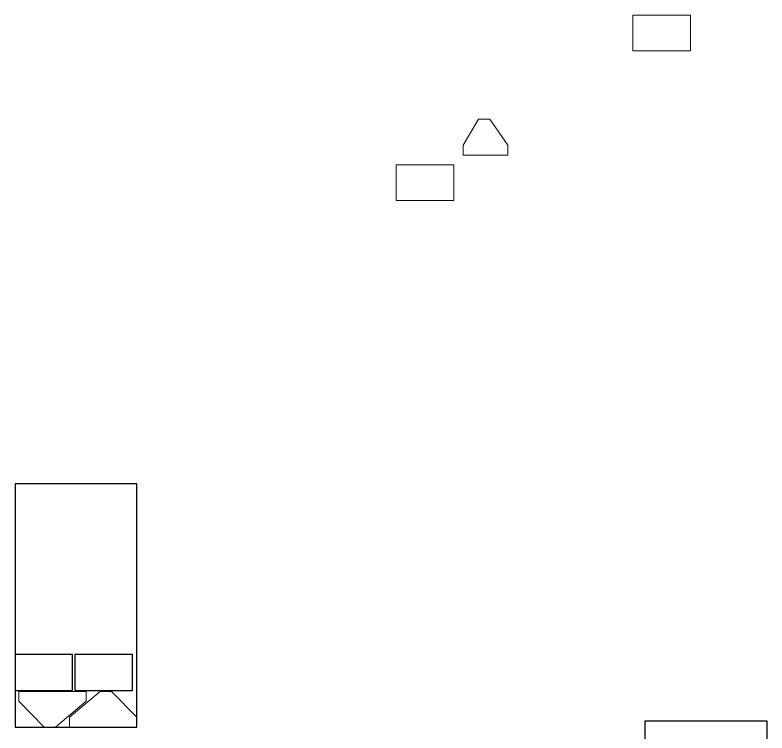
# Model space of a CAD drawing. Header units: millimetres. Extents: x -247117 to -110629, y 112398 to 149763.
# Drawn here: x -139673 to -130402, y 137579 to 146431 of the extents above; entities that cross this region are included whole.
import ezdxf

# ---------------------------------------------------------------- set-up
doc = ezdxf.new("R2010")
doc.units = ezdxf.units.MM

msp = doc.modelspace()

# ---------------------------------------------------------------- linework, layer by layer
at = {"color": 0, "linetype": 'ByBlock', "lineweight": 0}
for p, q in [((-131345, 146430.9), (-132055, 146430.9)), ((-132055, 146430.9), (-132055, 145990.9)), ((-131345, 145990.9), (-131345, 146430.9)), ((-132055, 145990.9), (-131345, 145990.9)), ((-134148.8, 144825.1), (-133958.8, 145145.1)), ((-133888.8, 145145.1), (-133958.8, 145145.1)), ((-133888.8, 145145.1), (-133818.8, 145145.1)), ((-133598.8, 144825.1), (-133818.8, 145145.1)), ((-134148.8, 144705.1), (-134148.8, 144825.1)), ((-133598.8, 144705.1), (-133598.8, 144825.1)), ((-134148.8, 144705.1), (-133598.8, 144705.1)), ((-134264.7, 144583.3), (-134974.7, 144583.3)), ((-134974.7, 144583.3), (-134974.7, 144143.3)), ((-134264.7, 144143.3), (-134264.7, 144583.3)), ((-134974.7, 144143.3), (-134264.7, 144143.3))]:
    msp.add_line(p, q, dxfattribs=at)
at = {"color": 0, "linetype": 'ByBlock'}
for points in [[(-138172.7, 140652.3), (-139672.7, 140652.3), (-139672.7, 137652.3), (-138172.7, 137652.3)], [(-138962.7, 138545), (-139672.7, 138545), (-139672.7, 138105), (-138962.7, 138105)], [(-138224.5, 138545), (-138934.5, 138545), (-138934.5, 138105), (-138224.5, 138105)], [(-131902.4, 137730.7), (-130402.4, 137730.7), (-130402.4, 133762), (-131902.4, 133762)]]:
    msp.add_lwpolyline(points, close=True, dxfattribs=at)
at = {"color": 0, "linetype": 'ByBlock', "lineweight": 0}
for points in [[(-138795, 137972.3), (-138795, 138092.3), (-139625, 138092.3), (-139625, 137972.3), (-139315, 137652.3), (-139245, 137652.3), (-139175, 137652.3)], [(-139002.7, 137772.3), (-139002.7, 137652.3), (-138172.7, 137652.3), (-138172.7, 137772.3), (-138482.7, 138092.3), (-138552.7, 138092.3), (-138622.7, 138092.3)]]:
    msp.add_lwpolyline(points, close=True, dxfattribs=at)

doc.saveas('drawing.dxf')
